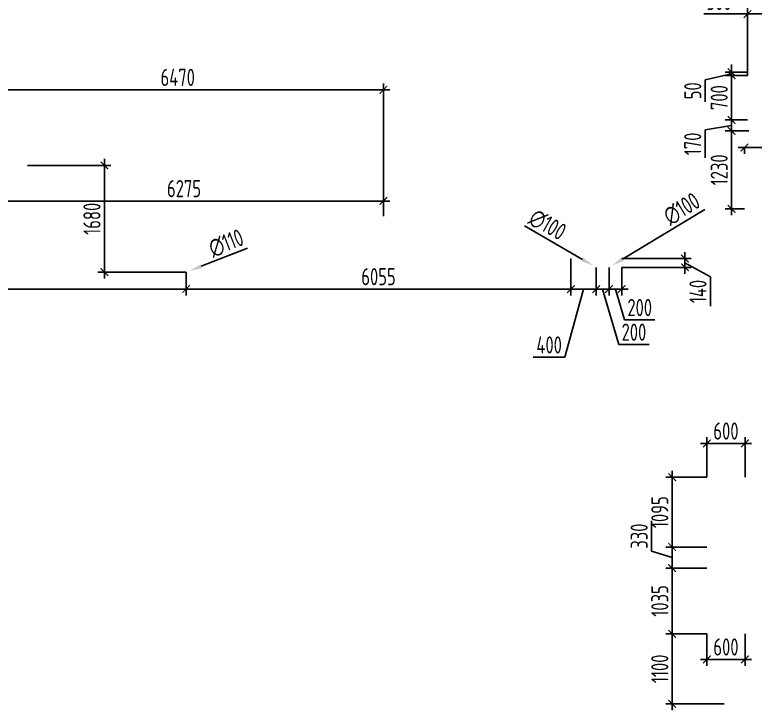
# Model space of a CAD drawing. Header units: millimetres. Extents: x -346952 to 536090, y 55086 to 131231.
# Drawn here: x -206234 to -194584, y 91836 to 102767 of the extents above; entities that cross this region are included whole.
import ezdxf

# ---------------------------------------------------------------- set-up
doc = ezdxf.new("R2010")
doc.units = ezdxf.units.MM
doc.layers.add('РАЗМЕРЫ КРОВЛИ ОВ', color=204, linetype='Continuous')
doc.layers.get('0').off()
doc.styles.add('ISOCPEUR', font='isocpeur.ttf', dxfattribs={"width": 0.7})
doc.dimstyles.new('R_100', dxfattribs={"dimtxt": 270, "dimasz": 120, "dimexe": 100, "dimexo": 0, "dimgap": 60, "dimtad": 1, "dimdec": 0, "dimrnd": 5, "dimzin": 0, "dimdsep": 46, "dimtxsty": 'ISOCPEUR', "dimblk": 'ARCHTICK', "dimcen": 0, "dimdle": 100, "dimclrd": 256, "dimclre": 256, "dimclrt": 256, "dimadec": 0, "dimazin": 0, "dimtfac": 2, "dimtdec": 0, "dimtofl": 0, "dimtmove": 1, "dimatfit": 3, "dimfxl": 1, "dimtvp": 3, "dimtolj": 1, "dimtzin": 0, "dimarcsym": 0})

# ---------------------------------------------------------------- blocks, each defined once
blk = doc.blocks.new('_ArchTick')
at = {"color": 0, "linetype": 'ByBlock', "const_width": 0.15}
blk.add_lwpolyline([(-0.5, -0.5), (0.5, 0.5)], dxfattribs=at)
blk = doc.blocks.new('*D3353')
at = {"layer": 'РАЗМЕРЫ КРОВЛИ ОВ', "lineweight": -2, "transparency": 16777216}
for p, q in [((-207006, 101589), (-200334, 101589)), ((-206906, 101299), (-206906, 101689)), ((-200434, 99600), (-200434, 101689))]:
    blk.add_line(p, q, dxfattribs=at)
at = {"layer": 'РАЗМЕРЫ КРОВЛИ ОВ', "lineweight": -2, "transparency": 16777216, "xscale": 120, "yscale": 120, "zscale": 120, "rotation": 180}
blk.add_blockref('_ArchTick', (-206906, 101589), dxfattribs=at)
at = {"layer": 'РАЗМЕРЫ КРОВЛИ ОВ', "lineweight": -2, "transparency": 16777216, "xscale": 120, "yscale": 120, "zscale": 120}
blk.add_blockref('_ArchTick', (-200434, 101589), dxfattribs=at)
at = {"layer": 'РАЗМЕРЫ КРОВЛИ ОВ', "transparency": 16777216, "insert": (-203670, 101784), "char_height": 270, "attachment_point": 5, "style": 'ISOCPEUR'}
blk.add_mtext('\\A1;6470', dxfattribs=at)
blk = doc.blocks.new('*D3354')
at = {"layer": 'РАЗМЕРЫ КРОВЛИ ОВ', "lineweight": -2, "transparency": 16777216}
for p, q in [((-197484, 98936), (-197484, 98356)), ((-203539, 98722), (-203539, 98356)), ((-197384, 98456), (-203639, 98456))]:
    blk.add_line(p, q, dxfattribs=at)
at = {"layer": 'РАЗМЕРЫ КРОВЛИ ОВ', "lineweight": -2, "transparency": 16777216, "xscale": 120, "yscale": 120, "zscale": 120, "rotation": 180}
blk.add_blockref('_ArchTick', (-203539, 98456), dxfattribs=at)
at = {"layer": 'РАЗМЕРЫ КРОВЛИ ОВ', "lineweight": -2, "transparency": 16777216, "xscale": 120, "yscale": 120, "zscale": 120}
blk.add_blockref('_ArchTick', (-197484, 98456), dxfattribs=at)
at = {"layer": 'РАЗМЕРЫ КРОВЛИ ОВ', "transparency": 16777216, "insert": (-200511, 98651), "char_height": 270, "attachment_point": 5, "style": 'ISOCPEUR'}
blk.add_mtext('\\A1;6055', dxfattribs=at)
blk = doc.blocks.new('*D3355')
at = {"layer": 'РАЗМЕРЫ КРОВЛИ ОВ', "lineweight": -2, "transparency": 16777216}
for p, q in [((-211914, 99101), (-211914, 98356)), ((-203539, 98722), (-203539, 98356)), ((-203439, 98456), (-212014, 98456))]:
    blk.add_line(p, q, dxfattribs=at)
at = {"layer": 'РАЗМЕРЫ КРОВЛИ ОВ', "lineweight": -2, "transparency": 16777216, "xscale": 120, "yscale": 120, "zscale": 120, "rotation": 180}
blk.add_blockref('_ArchTick', (-211914, 98456), dxfattribs=at)
at = {"layer": 'РАЗМЕРЫ КРОВЛИ ОВ', "lineweight": -2, "transparency": 16777216, "xscale": 120, "yscale": 120, "zscale": 120}
blk.add_blockref('_ArchTick', (-203539, 98456), dxfattribs=at)
at = {"layer": 'РАЗМЕРЫ КРОВЛИ ОВ', "transparency": 16777216, "insert": (-207726, 98651), "char_height": 270, "attachment_point": 5, "style": 'ISOCPEUR'}
blk.add_mtext('\\A1;8375', dxfattribs=at)
blk = doc.blocks.new('*D3357')
at = {"layer": 'РАЗМЕРЫ КРОВЛИ ОВ', "lineweight": -2, "transparency": 16777216}
for p, q in [((-200434, 100401), (-200434, 99740)), ((-206709, 100163), (-206709, 99740)), ((-206809, 99840), (-200334, 99840))]:
    blk.add_line(p, q, dxfattribs=at)
at = {"layer": 'РАЗМЕРЫ КРОВЛИ ОВ', "lineweight": -2, "transparency": 16777216, "xscale": 120, "yscale": 120, "zscale": 120, "rotation": 180}
blk.add_blockref('_ArchTick', (-206709, 99840), dxfattribs=at)
at = {"layer": 'РАЗМЕРЫ КРОВЛИ ОВ', "lineweight": -2, "transparency": 16777216, "xscale": 120, "yscale": 120, "zscale": 120}
blk.add_blockref('_ArchTick', (-200434, 99840), dxfattribs=at)
at = {"layer": 'РАЗМЕРЫ КРОВЛИ ОВ', "transparency": 16777216, "insert": (-203571, 100035), "char_height": 270, "attachment_point": 5, "style": 'ISOCPEUR'}
blk.add_mtext('\\A1;6275', dxfattribs=at)
blk = doc.blocks.new('*D3370')
at = {"layer": 'РАЗМЕРЫ КРОВЛИ ОВ', "lineweight": -2, "transparency": 16777216}
for p, q in [((-204825, 98622), (-204825, 100501)), ((-206034, 100401), (-204725, 100401)), ((-203539, 98722), (-204925, 98722))]:
    blk.add_line(p, q, dxfattribs=at)
at = {"layer": 'РАЗМЕРЫ КРОВЛИ ОВ', "lineweight": -2, "transparency": 16777216, "xscale": 120, "yscale": 120, "zscale": 120}
for p, rotation in [((-204825, 100401), 90), ((-204825, 98722), 270)]:
    blk.add_blockref('_ArchTick', p, dxfattribs=dict(at, rotation=rotation))
at = {"layer": 'РАЗМЕРЫ КРОВЛИ ОВ', "transparency": 16777216, "insert": (-205020, 99561), "char_height": 270, "attachment_point": 5, "rotation": 90, "style": 'ISOCPEUR'}
blk.add_mtext('\\A1;1680', dxfattribs=at)
blk = doc.blocks.new('*D3371')
at = {"layer": 'РАЗМЕРЫ КРОВЛИ ОВ', "lineweight": -2, "transparency": 16777216}
for p, q in [((-197484, 98936), (-197484, 98356)), ((-197084, 98797), (-197084, 98356)), ((-197584, 98456), (-196984, 98456)), ((-197284, 98456), (-197577, 97383)), ((-197577, 97383), (-198075, 97383))]:
    blk.add_line(p, q, dxfattribs=at)
at = {"layer": 'РАЗМЕРЫ КРОВЛИ ОВ', "lineweight": -2, "transparency": 16777216, "xscale": 120, "yscale": 120, "zscale": 120, "rotation": 180}
blk.add_blockref('_ArchTick', (-197484, 98456), dxfattribs=at)
at = {"layer": 'РАЗМЕРЫ КРОВЛИ ОВ', "lineweight": -2, "transparency": 16777216, "xscale": 120, "yscale": 120, "zscale": 120}
blk.add_blockref('_ArchTick', (-197084, 98456), dxfattribs=at)
at = {"layer": 'РАЗМЕРЫ КРОВЛИ ОВ', "transparency": 16777216, "insert": (-197826, 97578), "char_height": 270, "attachment_point": 5, "style": 'ISOCPEUR'}
blk.add_mtext('\\A1;400', dxfattribs=at)
blk = doc.blocks.new('*D3372')
at = {"layer": 'РАЗМЕРЫ КРОВЛИ ОВ', "lineweight": -2, "transparency": 16777216}
for p, q in [((-197084, 98797), (-197084, 98356)), ((-196884, 98797), (-196884, 98356)), ((-197184, 98456), (-196784, 98456)), ((-196984, 98456), (-196731, 97583)), ((-196731, 97583), (-196252, 97583))]:
    blk.add_line(p, q, dxfattribs=at)
at = {"layer": 'РАЗМЕРЫ КРОВЛИ ОВ', "lineweight": -2, "transparency": 16777216, "xscale": 120, "yscale": 120, "zscale": 120, "rotation": 180}
blk.add_blockref('_ArchTick', (-197084, 98456), dxfattribs=at)
at = {"layer": 'РАЗМЕРЫ КРОВЛИ ОВ', "lineweight": -2, "transparency": 16777216, "xscale": 120, "yscale": 120, "zscale": 120}
blk.add_blockref('_ArchTick', (-196884, 98456), dxfattribs=at)
at = {"layer": 'РАЗМЕРЫ КРОВЛИ ОВ', "transparency": 16777216, "insert": (-196492, 97778), "char_height": 270, "attachment_point": 5, "style": 'ISOCPEUR'}
blk.add_mtext('\\A1;200', dxfattribs=at)
blk = doc.blocks.new('*D3373')
at = {"layer": 'РАЗМЕРЫ КРОВЛИ ОВ', "lineweight": -2, "transparency": 16777216}
for p, q in [((-196884, 98797), (-196884, 98356)), ((-196684, 98797), (-196684, 98356)), ((-196984, 98456), (-196584, 98456)), ((-196784, 98456), (-196640, 97970)), ((-196640, 97970), (-196161, 97970))]:
    blk.add_line(p, q, dxfattribs=at)
at = {"layer": 'РАЗМЕРЫ КРОВЛИ ОВ', "lineweight": -2, "transparency": 16777216, "xscale": 120, "yscale": 120, "zscale": 120, "rotation": 180}
blk.add_blockref('_ArchTick', (-196884, 98456), dxfattribs=at)
at = {"layer": 'РАЗМЕРЫ КРОВЛИ ОВ', "lineweight": -2, "transparency": 16777216, "xscale": 120, "yscale": 120, "zscale": 120}
blk.add_blockref('_ArchTick', (-196684, 98456), dxfattribs=at)
at = {"layer": 'РАЗМЕРЫ КРОВЛИ ОВ', "transparency": 16777216, "insert": (-196401, 98165), "char_height": 270, "attachment_point": 5, "style": 'ISOCPEUR'}
blk.add_mtext('\\A1;200', dxfattribs=at)
blk = doc.blocks.new('*D3374')
at = {"layer": 'РАЗМЕРЫ КРОВЛИ ОВ', "lineweight": -2, "transparency": 16777216}
for p, q in [((-195689, 98697), (-195689, 99036)), ((-196684, 98936), (-195589, 98936)), ((-196684, 98797), (-195589, 98797)), ((-195689, 98866), (-195289, 98648)), ((-195289, 98648), (-195289, 98188))]:
    blk.add_line(p, q, dxfattribs=at)
at = {"layer": 'РАЗМЕРЫ КРОВЛИ ОВ', "lineweight": -2, "transparency": 16777216, "xscale": 120, "yscale": 120, "zscale": 120}
for p, rotation in [((-195689, 98936), 90), ((-195689, 98797), 270)]:
    blk.add_blockref('_ArchTick', p, dxfattribs=dict(at, rotation=rotation))
at = {"layer": 'РАЗМЕРЫ КРОВЛИ ОВ', "transparency": 16777216, "insert": (-195484, 98418), "char_height": 270, "attachment_point": 5, "rotation": 90, "style": 'ISOCPEUR'}
blk.add_mtext('\\A1;140', dxfattribs=at)
blk = doc.blocks.new('*D3375')
at = {"layer": 'РАЗМЕРЫ КРОВЛИ ОВ', "lineweight": -2, "transparency": 16777216}
blk.add_line((-198214, 99451), (-197300, 98922), dxfattribs=at)
at = {"layer": 'РАЗМЕРЫ КРОВЛИ ОВ', "transparency": 16777216}
blk.add_solid([(-197284, 98951), (-197317, 98893), (-197127, 98822)], dxfattribs=at)
at = {"layer": 'РАЗМЕРЫ КРОВЛИ ОВ', "transparency": 16777216, "insert": (-197852, 99467), "char_height": 270, "attachment_point": 5, "rotation": 329.961, "style": 'ISOCPEUR'}
blk.add_mtext('\\A1;∅100', dxfattribs=at)
blk = doc.blocks.new('*D3376')
at = {"layer": 'РАЗМЕРЫ КРОВЛИ ОВ', "lineweight": -2, "transparency": 16777216}
blk.add_line((-195377, 99708), (-196670, 98927), dxfattribs=at)
at = {"layer": 'РАЗМЕРЫ КРОВЛИ ОВ', "transparency": 16777216}
blk.add_solid([(-196687, 98955), (-196653, 98898), (-196841, 98823)], dxfattribs=at)
at = {"layer": 'РАЗМЕРЫ КРОВЛИ ОВ', "transparency": 16777216, "insert": (-195740, 99717), "char_height": 270, "attachment_point": 5, "rotation": 31.1619, "style": 'ISOCPEUR'}
blk.add_mtext('\\A1;∅100', dxfattribs=at)
blk = doc.blocks.new('*D3378')
at = {"layer": 'РАЗМЕРЫ КРОВЛИ ОВ', "lineweight": -2, "transparency": 16777216}
blk.add_line((-202570, 99100), (-203301, 98814), dxfattribs=at)
at = {"layer": 'РАЗМЕРЫ КРОВЛИ ОВ', "transparency": 16777216}
blk.add_solid([(-203313, 98845), (-203289, 98783), (-203488, 98742)], dxfattribs=at)
at = {"layer": 'РАЗМЕРЫ КРОВЛИ ОВ', "transparency": 16777216, "insert": (-202908, 99177), "char_height": 270, "attachment_point": 5, "rotation": 21.3213, "style": 'ISOCPEUR'}
blk.add_mtext('\\A1;∅110', dxfattribs=at)
blk = doc.blocks.new('*D3446')
at = {"layer": 'РАЗМЕРЫ КРОВЛИ ОВ', "lineweight": -2, "transparency": 16777216}
for p, q in [((-194955, 101866), (-194955, 101986)), ((-194955, 101841), (-195371, 101746)), ((-194706, 101866), (-195055, 101866)), ((-194955, 101816), (-194955, 101866)), ((-195371, 101746), (-195371, 101399)), ((-194704, 101816), (-195055, 101816)), ((-194955, 101816), (-194955, 101696))]:
    blk.add_line(p, q, dxfattribs=at)
at = {"layer": 'РАЗМЕРЫ КРОВЛИ ОВ', "lineweight": -2, "transparency": 16777216, "xscale": 120, "yscale": 120, "zscale": 120}
for p, rotation in [((-194955, 101866), 270), ((-194955, 101816), 90)]:
    blk.add_blockref('_ArchTick', p, dxfattribs=dict(at, rotation=rotation))
at = {"layer": 'РАЗМЕРЫ КРОВЛИ ОВ', "transparency": 16777216, "insert": (-195566, 101573), "char_height": 270, "attachment_point": 5, "rotation": 90, "style": 'ISOCPEUR'}
blk.add_mtext('\\A1;50', dxfattribs=at)
blk = doc.blocks.new('*D3447')
at = {"layer": 'РАЗМЕРЫ КРОВЛИ ОВ', "lineweight": -2, "transparency": 16777216}
for p, q in [((-194955, 101216), (-194955, 100844)), ((-194955, 101030), (-195372, 100959)), ((-194706, 101116), (-195055, 101116)), ((-195372, 100959), (-195372, 100518)), ((-194682, 100944), (-195055, 100944))]:
    blk.add_line(p, q, dxfattribs=at)
at = {"layer": 'РАЗМЕРЫ КРОВЛИ ОВ', "lineweight": -2, "transparency": 16777216, "xscale": 120, "yscale": 120, "zscale": 120}
for p, rotation in [((-194955, 101116), 90), ((-194955, 100944), 270)]:
    blk.add_blockref('_ArchTick', p, dxfattribs=dict(at, rotation=rotation))
at = {"layer": 'РАЗМЕРЫ КРОВЛИ ОВ', "transparency": 16777216, "insert": (-195567, 100738), "char_height": 270, "attachment_point": 5, "rotation": 90, "style": 'ISOCPEUR'}
blk.add_mtext('\\A1;170', dxfattribs=at)
blk = doc.blocks.new('*D3448')
at = {"layer": 'РАЗМЕРЫ КРОВЛИ ОВ', "lineweight": -2, "transparency": 16777216}
for p, q in [((-194955, 101044), (-194955, 99616)), ((-194754, 100944), (-195055, 100944)), ((-194754, 99716), (-195055, 99716))]:
    blk.add_line(p, q, dxfattribs=at)
at = {"layer": 'РАЗМЕРЫ КРОВЛИ ОВ', "lineweight": -2, "transparency": 16777216, "xscale": 120, "yscale": 120, "zscale": 120}
for p, rotation in [((-194955, 100944), 90), ((-194955, 99716), 270)]:
    blk.add_blockref('_ArchTick', p, dxfattribs=dict(at, rotation=rotation))
at = {"layer": 'РАЗМЕРЫ КРОВЛИ ОВ', "transparency": 16777216, "insert": (-195150, 100330), "char_height": 270, "attachment_point": 5, "rotation": 90, "style": 'ISOCPEUR'}
blk.add_mtext('\\A1;1230', dxfattribs=at)
blk = doc.blocks.new('*D3449')
at = {"layer": 'РАЗМЕРЫ КРОВЛИ ОВ', "lineweight": -2, "transparency": 16777216}
for p, q in [((-194254, 100682), (-194854, 100682)), ((-194754, 100684), (-194754, 100582)), ((-194354, 100684), (-194354, 100582)), ((-193158, 100682), (-194354, 100682))]:
    blk.add_line(p, q, dxfattribs=at)
at = {"layer": 'РАЗМЕРЫ КРОВЛИ ОВ', "lineweight": -2, "transparency": 16777216, "xscale": 120, "yscale": 120, "zscale": 120, "rotation": 180}
blk.add_blockref('_ArchTick', (-194754, 100682), dxfattribs=at)
at = {"layer": 'РАЗМЕРЫ КРОВЛИ ОВ', "lineweight": -2, "transparency": 16777216, "xscale": 120, "yscale": 120, "zscale": 120}
blk.add_blockref('_ArchTick', (-194354, 100682), dxfattribs=at)
at = {"layer": 'РАЗМЕРЫ КРОВЛИ ОВ', "transparency": 16777216, "insert": (-193407, 100877), "char_height": 270, "attachment_point": 5, "style": 'ISOCPEUR'}
blk.add_mtext('\\A1;400', dxfattribs=at)
blk = doc.blocks.new('*D3530')
at = {"layer": 'РАЗМЕРЫ КРОВЛИ ОВ', "lineweight": -2, "transparency": 16777216}
for p, q in [((-194955, 101916), (-194955, 101016)), ((-194704, 101816), (-195055, 101816)), ((-194704, 101116), (-195055, 101116))]:
    blk.add_line(p, q, dxfattribs=at)
at = {"layer": 'РАЗМЕРЫ КРОВЛИ ОВ', "lineweight": -2, "transparency": 16777216, "xscale": 120, "yscale": 120, "zscale": 120}
for p, rotation in [((-194955, 101816), 90), ((-194955, 101116), 270)]:
    blk.add_blockref('_ArchTick', p, dxfattribs=dict(at, rotation=rotation))
at = {"layer": 'РАЗМЕРЫ КРОВЛИ ОВ', "transparency": 16777216, "insert": (-195150, 101466), "char_height": 270, "attachment_point": 5, "rotation": 90, "style": 'ISOCPEUR'}
blk.add_mtext('\\A1;700', dxfattribs=at)
blk = doc.blocks.new('*D3531')
at = {"layer": 'РАЗМЕРЫ КРОВЛИ ОВ', "lineweight": -2, "transparency": 16777216}
for p, q in [((-194704, 101816), (-194704, 102881)), ((-194404, 101816), (-194404, 102881)), ((-195392, 102781), (-194704, 102781)), ((-194804, 102781), (-194304, 102781))]:
    blk.add_line(p, q, dxfattribs=at)
at = {"layer": 'РАЗМЕРЫ КРОВЛИ ОВ', "lineweight": -2, "transparency": 16777216, "xscale": 120, "yscale": 120, "zscale": 120, "rotation": 180}
blk.add_blockref('_ArchTick', (-194704, 102781), dxfattribs=at)
at = {"layer": 'РАЗМЕРЫ КРОВЛИ ОВ', "lineweight": -2, "transparency": 16777216, "xscale": 120, "yscale": 120, "zscale": 120}
blk.add_blockref('_ArchTick', (-194404, 102781), dxfattribs=at)
at = {"layer": 'РАЗМЕРЫ КРОВЛИ ОВ', "transparency": 16777216, "insert": (-195152, 102976), "char_height": 270, "attachment_point": 5, "style": 'ISOCPEUR'}
blk.add_mtext('\\A1;300', dxfattribs=at)
blk = doc.blocks.new('*D3533')
at = {"layer": 'РАЗМЕРЫ КРОВЛИ ОВ', "lineweight": -2, "transparency": 16777216}
for p, q in [((-195343, 95497), (-195343, 96129)), ((-194744, 95497), (-194744, 96129)), ((-194644, 96029), (-195443, 96029))]:
    blk.add_line(p, q, dxfattribs=at)
at = {"layer": 'РАЗМЕРЫ КРОВЛИ ОВ', "lineweight": -2, "transparency": 16777216, "xscale": 120, "yscale": 120, "zscale": 120, "rotation": 180}
blk.add_blockref('_ArchTick', (-195343, 96029), dxfattribs=at)
at = {"layer": 'РАЗМЕРЫ КРОВЛИ ОВ', "lineweight": -2, "transparency": 16777216, "xscale": 120, "yscale": 120, "zscale": 120}
blk.add_blockref('_ArchTick', (-194744, 96029), dxfattribs=at)
at = {"layer": 'РАЗМЕРЫ КРОВЛИ ОВ', "transparency": 16777216, "insert": (-195044, 96224), "char_height": 270, "attachment_point": 5, "style": 'ISOCPEUR'}
blk.add_mtext('\\A1;600', dxfattribs=at)
blk = doc.blocks.new('*D3534')
at = {"layer": 'РАЗМЕРЫ КРОВЛИ ОВ', "lineweight": -2, "transparency": 16777216}
for p, q in [((-195890, 91836), (-195890, 93136)), ((-195343, 93036), (-195990, 93036)), ((-195071, 91936), (-195990, 91936))]:
    blk.add_line(p, q, dxfattribs=at)
at = {"layer": 'РАЗМЕРЫ КРОВЛИ ОВ', "lineweight": -2, "transparency": 16777216, "xscale": 120, "yscale": 120, "zscale": 120}
for p, rotation in [((-195890, 93036), 90), ((-195890, 91936), 270)]:
    blk.add_blockref('_ArchTick', p, dxfattribs=dict(at, rotation=rotation))
at = {"layer": 'РАЗМЕРЫ КРОВЛИ ОВ', "transparency": 16777216, "insert": (-196085, 92486), "char_height": 270, "attachment_point": 5, "rotation": 90, "style": 'ISOCPEUR'}
blk.add_mtext('\\A1;1100', dxfattribs=at)
blk = doc.blocks.new('*D3535')
at = {"layer": 'РАЗМЕРЫ КРОВЛИ ОВ', "lineweight": -2, "transparency": 16777216}
for p, q in [((-195890, 92936), (-195890, 94170)), ((-195343, 94070), (-195990, 94070)), ((-195343, 93036), (-195990, 93036))]:
    blk.add_line(p, q, dxfattribs=at)
at = {"layer": 'РАЗМЕРЫ КРОВЛИ ОВ', "lineweight": -2, "transparency": 16777216, "xscale": 120, "yscale": 120, "zscale": 120}
for p, rotation in [((-195890, 94070), 90), ((-195890, 93036), 270)]:
    blk.add_blockref('_ArchTick', p, dxfattribs=dict(at, rotation=rotation))
at = {"layer": 'РАЗМЕРЫ КРОВЛИ ОВ', "transparency": 16777216, "insert": (-196085, 93553), "char_height": 270, "attachment_point": 5, "rotation": 90, "style": 'ISOCPEUR'}
blk.add_mtext('\\A1;1035', dxfattribs=at)
blk = doc.blocks.new('*D3536')
at = {"layer": 'РАЗМЕРЫ КРОВЛИ ОВ', "lineweight": -2, "transparency": 16777216}
for p, q in [((-196215, 94333), (-196215, 94812)), ((-195890, 93970), (-195890, 94501)), ((-195343, 94401), (-195990, 94401)), ((-195890, 94235), (-196215, 94333)), ((-195343, 94070), (-195990, 94070))]:
    blk.add_line(p, q, dxfattribs=at)
at = {"layer": 'РАЗМЕРЫ КРОВЛИ ОВ', "lineweight": -2, "transparency": 16777216, "xscale": 120, "yscale": 120, "zscale": 120}
for p, rotation in [((-195890, 94401), 90), ((-195890, 94070), 270)]:
    blk.add_blockref('_ArchTick', p, dxfattribs=dict(at, rotation=rotation))
at = {"layer": 'РАЗМЕРЫ КРОВЛИ ОВ', "transparency": 16777216, "insert": (-196410, 94572), "char_height": 270, "attachment_point": 5, "rotation": 90, "style": 'ISOCPEUR'}
blk.add_mtext('\\A1;330', dxfattribs=at)
blk = doc.blocks.new('*D3537')
at = {"layer": 'РАЗМЕРЫ КРОВЛИ ОВ', "lineweight": -2, "transparency": 16777216}
for p, q in [((-195890, 94301), (-195890, 95597)), ((-195343, 95497), (-195990, 95497)), ((-195343, 94401), (-195990, 94401))]:
    blk.add_line(p, q, dxfattribs=at)
at = {"layer": 'РАЗМЕРЫ КРОВЛИ ОВ', "lineweight": -2, "transparency": 16777216, "xscale": 120, "yscale": 120, "zscale": 120}
for p, rotation in [((-195890, 95497), 90), ((-195890, 94401), 270)]:
    blk.add_blockref('_ArchTick', p, dxfattribs=dict(at, rotation=rotation))
at = {"layer": 'РАЗМЕРЫ КРОВЛИ ОВ', "transparency": 16777216, "insert": (-196085, 94949), "char_height": 270, "attachment_point": 5, "rotation": 90, "style": 'ISOCPEUR'}
blk.add_mtext('\\A1;1095', dxfattribs=at)
blk = doc.blocks.new('*D3538')
at = {"layer": 'РАЗМЕРЫ КРОВЛИ ОВ', "lineweight": -2, "transparency": 16777216}
for p, q in [((-195343, 93036), (-195343, 92534)), ((-194744, 93036), (-194744, 92534)), ((-195443, 92634), (-194644, 92634))]:
    blk.add_line(p, q, dxfattribs=at)
at = {"layer": 'РАЗМЕРЫ КРОВЛИ ОВ', "lineweight": -2, "transparency": 16777216, "xscale": 120, "yscale": 120, "zscale": 120, "rotation": 180}
blk.add_blockref('_ArchTick', (-195343, 92634), dxfattribs=at)
at = {"layer": 'РАЗМЕРЫ КРОВЛИ ОВ', "lineweight": -2, "transparency": 16777216, "xscale": 120, "yscale": 120, "zscale": 120}
blk.add_blockref('_ArchTick', (-194744, 92634), dxfattribs=at)
at = {"layer": 'РАЗМЕРЫ КРОВЛИ ОВ', "transparency": 16777216, "insert": (-195044, 92829), "char_height": 270, "attachment_point": 5, "style": 'ISOCPEUR'}
blk.add_mtext('\\A1;600', dxfattribs=at)

msp = doc.modelspace()

# ---------------------------------------------------------------- dimensions: what is measured, and where the dimension line sits
at = {"layer": 'РАЗМЕРЫ КРОВЛИ ОВ'}
for base, p1, p2, picture, middle in [((-194404, 102781), (-194704, 101815.7), (-194404, 101815.7), '*D3531', (-195152.1, 102810.2)), ((-194754, 100681.6), (-194354, 100683.7), (-194754, 100683.7), '*D3449', (-193406.6, 100706.3)), ((-197084, 98456.4), (-197484, 98935.7), (-197084, 98797.2), '*D3371', (-197636.6, 97382.6)), ((-196884, 98456.4), (-197084, 98797.2), (-196884, 98797.2), '*D3372', (-196671.1, 97582.7)), ((-196684, 98456.4), (-196884, 98797.2), (-196684, 98797.2), '*D3373', (-196580.1, 97969.8))]:
    dim = msp.add_linear_dim(base=base, p1=p1, p2=p2, dimstyle='R_100', override={"dimpost": '\\X'}, dxfattribs=at)
    dim.commit()
    dim.dimension.update_dxf_attribs({"geometry": picture, "text_midpoint": middle, "dimtype": 160})
for base, p1, p2, picture, middle in [((-200433.9, 101588.9), (-206905.6, 101298.9), (-200433.9, 99600.3), '*D3353', (-203669.8, 101783.9)), ((-200433.9, 99840.2), (-206709, 100163), (-200433.9, 100400.7), '*D3357', (-203571.4, 100035.2)), ((-211914, 98456.4), (-203538.8, 98721.6), (-211914, 99100.7), '*D3355', (-207726.4, 98651.4)), ((-203538.8, 98456.4), (-197484, 98935.7), (-203538.8, 98721.6), '*D3354', (-200511.4, 98651.4)), ((-195343.3, 96029.2), (-194743.9, 95497.5), (-195343.3, 95497.5), '*D3533', (-195043.6, 96224.2)), ((-194743.9, 92634.1), (-195343.5, 93035.7), (-194743.9, 93035.7), '*D3538', (-195043.7, 92829.1))]:
    dim = msp.add_linear_dim(base=base, p1=p1, p2=p2, dimstyle='R_100', override={"dimpost": '\\X'}, dxfattribs=at)
    dim.commit()
    dim.dimension.update_dxf_attribs({"geometry": picture, "text_midpoint": middle})
for base, p1, p2, picture, middle in [((-194955, 101865.7), (-194704, 101815.7), (-194706.3, 101865.7), '*D3446', (-195371, 101686)), ((-194954.8, 100944.1), (-194706.3, 101115.7), (-194682.2, 100944.1), '*D3447', (-195372.1, 100899)), ((-195688.8158, 98935.6825), (-196684.0363, 98797.1872), (-196684.0363, 98935.6825), '*D3374', (-195288.8158, 98587.9242))]:
    dim = msp.add_linear_dim(base=base, p1=p1, p2=p2, angle=90, dimstyle='R_100', override={"dimpost": '\\X'}, dxfattribs=at)
    dim.commit()
    dim.dimension.update_dxf_attribs({"geometry": picture, "text_midpoint": middle, "dimtype": 160})
for base, p1, p2, picture, middle in [((-194955, 101115.7), (-194704, 101815.7), (-194704, 101115.7), '*D3530', (-195150, 101465.7)), ((-194954.8, 99715.7), (-194754, 100944.1), (-194754, 99715.7), '*D3448', (-195149.8, 100329.9)), ((-204825.3, 100400.7), (-203538.8, 98721.6), (-206033.9, 100400.7), '*D3370', (-205020.3, 99561.1)), ((-195890.2, 95497.5), (-195343.4, 94400.8), (-195343.3, 95497.5), '*D3537', (-196085.2, 94949.1)), ((-195890.2, 94400.8), (-195343.5, 94069.6), (-195343.4, 94400.8), '*D3536', (-196410.2, 94392.7)), ((-195890.2, 94069.6), (-195343.5, 93035.7), (-195343.5, 94069.6), '*D3535', (-196085.2, 93552.6)), ((-195890.2, 93035.7), (-195070.7, 91935.7), (-195343.5, 93035.7), '*D3534', (-196085.2, 92485.7))]:
    dim = msp.add_linear_dim(base=base, p1=p1, p2=p2, angle=90, dimstyle='R_100', override={"dimpost": '\\X'}, dxfattribs=at)
    dim.commit()
    dim.dimension.update_dxf_attribs({"geometry": picture, "text_midpoint": middle})
for p1, p2, picture, middle in [((-196926.8, 98771.3), (-196841.3, 98823.1), '*D3376', (-195638.7, 99550.3)), ((-197040.8, 98772.2), (-197127.3, 98822.2), '*D3375', (-197949.7, 99297.8)), ((-203590, 98701.6), (-203487.6, 98741.6), '*D3378', (-202836.9, 98995.6))]:
    dim = msp.add_diameter_dim_2p(p1=p1, p2=p2, dimstyle='R_100', override={"dimasz": 200, "dimpost": '\\X', "dimblk1": 'ArchTick', "dimsah": 1}, dxfattribs=at)
    dim.commit()
    dim.dimension.update_dxf_attribs({"geometry": picture, "text_midpoint": middle, "dimtype": 163})

doc.saveas('drawing.dxf')
